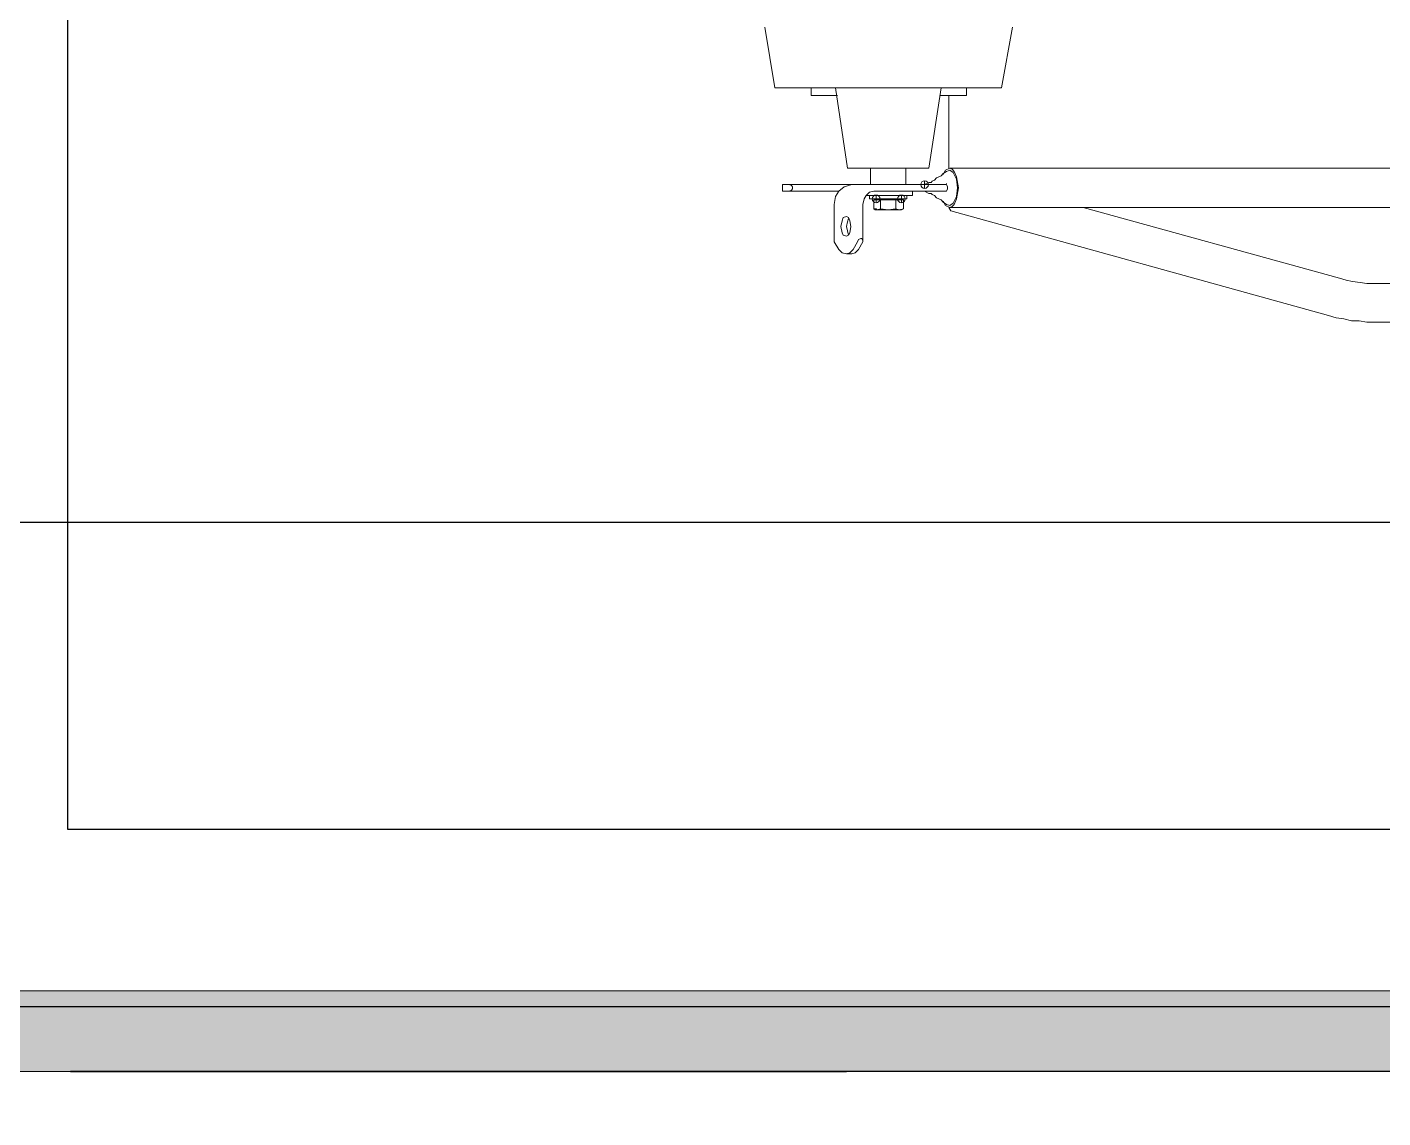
# Model space of a CAD drawing. Extents: x 758840 to 1108724, y -102573 to 143521.
# Drawn here: x 804359 to 805198, y 70464 to 71139 of the extents above; entities that cross this region are included whole.
import ezdxf
from ezdxf.xclip import XClip

# ---------------------------------------------------------------- set-up
doc = ezdxf.new("R2010")
doc.units = 0
doc.header["$LTSCALE"] = 1000
doc.header["$MEASUREMENT"] = 0
for name, color, linetype in [('02电气-设备', 255, 'Continuous'), ('02电气-设备基础', 252, 'Continuous'), ('PDF_0', 7, 'Continuous'), ('钢盖板', 6, 'Continuous')]:
    doc.layers.add(name, color=color, linetype=linetype)

# ---------------------------------------------------------------- blocks, each defined once
blk = doc.blocks.new('2500KVA 变压器')
at = {"lineweight": -3}
blk.add_lwpolyline([(0, 0), (2400, 0), (2400, 1500), (0, 1500)], close=True, dxfattribs=at)
at = {"layer": 'PDF_0', "lineweight": 15}
for points in [[(848.86, 1186.3), (1591.47, 1186.3), (1596.24, 1186.3), (1601, 1185.62), (1605.77, 1185.62), (1610.53, 1184.25), (1615.3, 1183.57), (1620.06, 1182.21)], [(1620.06, 1182.21), (1853.53, 1117.55)], [(1591.47, 1162.47), (848.86, 1162.47)], [(1613.26, 1159.07), (1609.17, 1160.43), (1605.09, 1161.11), (1600.32, 1161.79), (1596.24, 1162.47), (1591.47, 1162.47)], [(1771.85, 1115.51), (1613.26, 1159.07)], [(1907.99, 1136.61), (1910.71, 1141.37), (1912.75, 1143.41), (1914.79, 1144.1)], [(1911.39, 1136.61), (1914.11, 1141.37), (1916.16, 1143.41), (1918.2, 1144.1)], [(1914.79, 1144.1), (1918.2, 1144.1)], [(1918.2, 1144.1), (1920.92, 1143.41), (1922.96, 1141.37), (1925.69, 1136.61), (1925.69, 1135.93)], [(1907.99, 1135.93), (1907.99, 1136.61)], [(1907.99, 1135.93), (1907.99, 1113.46)], [(1908.67, 1134.57), (1907.99, 1135.93)], [(1909.35, 1134.57), (1908.67, 1134.57)], [(1911.39, 1136.61), (1910.71, 1135.25), (1909.35, 1134.57)], [(1918.2, 1133.2), (1916.84, 1132.52), (1916.16, 1131.16), (1915.48, 1127.08)], [(1918.2, 1127.08), (1917.52, 1129.8), (1916.84, 1132.52)], [(1918.2, 1120.95), (1920.24, 1121.63), (1920.92, 1123.67), (1921.6, 1127.08), (1920.92, 1131.16), (1920.24, 1132.52), (1918.2, 1133.2)], [(1925.69, 1135.93), (1925.69, 1113.46)], [(1915.48, 1127.08), (1916.16, 1123.67), (1916.84, 1121.63), (1918.2, 1120.95)], [(1916.84, 1122.31), (1917.52, 1124.36), (1918.2, 1127.08)], [(1257.26, 1115.51), (1854.21, 1115.51)], [(1854.21, 1091), (1852.85, 1091.68), (1851.49, 1093.04), (1850.13, 1096.45), (1848.77, 1103.25), (1850.13, 1110.06), (1851.49, 1113.46), (1852.85, 1114.83), (1854.21, 1115.51)], [(1853.53, 1117.55), (1854.9, 1115.51)], [(1854.21, 1115.51), (1856.94, 1114.15), (1858.3, 1111.42)], [(1882.8, 1116.19), (1884.16, 1116.87)], [(1887.57, 1116.19), (1885.53, 1116.87), (1882.8, 1116.19)], [(1882.8, 1110.74), (1882.8, 1116.19)], [(1900.5, 1116.87), (1884.16, 1116.87)], [(1899.14, 1116.87), (1897.1, 1116.19), (1892.33, 1116.87), (1887.57, 1116.19)], [(1887.57, 1110.74), (1887.57, 1116.19)], [(1897.1, 1110.74), (1897.1, 1116.19)], [(1901.18, 1116.19), (1899.82, 1116.19), (1899.14, 1116.87)], [(1901.18, 1116.19), (1900.5, 1116.87)], [(1901.18, 1110.74), (1901.18, 1116.19)], [(1850.13, 1108.7), (1849.45, 1103.25), (1850.13, 1097.81)], [(1856.26, 1113.46), (1854.21, 1114.15), (1852.17, 1112.78), (1850.13, 1108.7)], [(1856.26, 1113.46), (1858.3, 1112.1), (1859.66, 1110.74), (1861.02, 1110.06), (1862.38, 1109.38), (1863.74, 1108.02), (1865.11, 1107.34), (1865.79, 1106.66), (1867.15, 1106.66)], [(1877.36, 1108.02), (1905.95, 1108.02)], [(1877.36, 1108.02), (1877.36, 1105.3)], [(1880.76, 1110.06), (1903.9, 1110.06)], [(1880.76, 1108.02), (1880.76, 1110.06)], [(1901.18, 1110.74), (1882.8, 1110.74)], [(1901.18, 1105.3), (1903.9, 1105.98), (1905.95, 1108.02), (1907.31, 1110.06), (1907.99, 1113.46)], [(1903.9, 1108.02), (1903.9, 1110.06)], [(1914.79, 1101.21), (1919.56, 1102.57), (1922.96, 1105.3), (1925, 1108.7), (1925.69, 1113.46)], [(1856.26, 1105.3), (1855.58, 1103.94)], [(1855.58, 1102.57), (1855.58, 1103.94)], [(1856.26, 1101.21), (1855.58, 1102.57)], [(1856.26, 1105.3), (1901.18, 1105.3)], [(1856.26, 1101.21), (1957.68, 1101.21)], [(1856.26, 1093.04), (1858.3, 1094.41), (1859.66, 1095.77), (1861.02, 1096.45), (1862.38, 1097.13), (1863.74, 1098.49), (1865.11, 1099.17), (1865.79, 1099.85), (1867.15, 1099.85), (1869.87, 1101.21)], [(1867.15, 1106.66), (1869.87, 1105.3), (1869.87, 1105.3)], [(1869.87, 1105.3), (1870.55, 1105.3)], [(1870.55, 1101.21), (1869.87, 1101.21)], [(1881.44, 1091), (1881.44, 1101.21)], [(1903.22, 1091), (1903.22, 1101.21)], [(1957.68, 1105.3), (1922.96, 1105.3)], [(1951.55, 1103.94), (1952.23, 1104.62), (1953.59, 1105.3)], [(1951.55, 1102.57), (1951.55, 1103.94)], [(1953.59, 1101.21), (1952.23, 1101.89), (1951.55, 1102.57)], [(1957.68, 1101.21), (1957.68, 1105.3)], [(1257.26, 1091), (1854.21, 1091)], [(1850.13, 1097.81), (1852.17, 1093.73), (1854.21, 1092.36), (1856.26, 1093.04)], [(1858.3, 1095.09), (1856.94, 1092.36), (1854.21, 1091)], [(1854.9, 1046.08), (1854.9, 1091)], [(1859.66, 1041.31), (1867.15, 1091)], [(1867.15, 1091), (1917.52, 1091)], [(1925, 1041.31), (1917.52, 1091)], [(1822.22, 1041.31), (1815.42, 1003.88)], [(1962.44, 1041.31), (1822.22, 1041.31)], [(1844, 1046.08), (1860.34, 1046.08)], [(1844, 1046.08), (1844, 1041.31)], [(1923.64, 1046.08), (1939.98, 1046.08)], [(1939.98, 1046.08), (1939.98, 1041.31)], [(1968.57, 1003.88), (1962.44, 1041.31)]]:
    blk.add_lwpolyline(points, dxfattribs=at)
for points in [[(1884.16, 1107.68), (1884.16, 1112.44), (1884.16, 1112.44)], [(1899.82, 1107.68), (1899.82, 1112.44), (1899.82, 1112.44)], [(1869.87, 1098.83), (1869.87, 1103.59), (1869.87, 1103.59)]]:
    blk.add_lwpolyline(points, close=True, dxfattribs=at)
for points in [[(1884.16, 1112.44), (1882.85, 1112.44), (1881.78, 1111.37), (1881.78, 1110.06), (1881.78, 1108.75), (1882.85, 1107.68), (1884.16, 1107.68), (1885.47, 1107.68), (1886.55, 1108.75), (1886.55, 1110.06), (1886.55, 1111.37), (1885.47, 1112.44), (1884.16, 1112.44)], [(1899.82, 1112.44), (1898.51, 1112.44), (1897.44, 1111.37), (1897.44, 1110.06), (1897.44, 1108.75), (1898.51, 1107.68), (1899.82, 1107.68), (1901.13, 1107.68), (1902.2, 1108.75), (1902.2, 1110.06), (1902.2, 1111.37), (1901.13, 1112.44), (1899.82, 1112.44)], [(1869.87, 1103.59), (1868.56, 1103.59), (1867.49, 1102.52), (1867.49, 1101.21), (1867.49, 1099.9), (1868.56, 1098.83), (1869.87, 1098.83), (1871.18, 1098.83), (1872.25, 1099.9), (1872.25, 1101.21), (1872.25, 1102.52), (1871.18, 1103.59), (1869.87, 1103.59)]]:
    blk.add_open_spline(points, degree=3, knots=[0, 0, 0, 0, 1, 1, 1, 2, 2, 2, 3, 3, 3, 4, 4, 4, 4], dxfattribs=at)
for points in [[(1856.39, 1105.27), (1856.46, 1105.29), (1856.53, 1105.3), (1856.6, 1105.3)], [(1856.6, 1100.53), (1856.53, 1100.53), (1856.46, 1100.54), (1856.39, 1100.55)]]:
    blk.add_open_spline(points, degree=3, dxfattribs=at)
for points in [[(1884.16, 1107.68), (1884.16, 1112.44), (1884.16, 1112.44)], [(1899.82, 1107.68), (1899.82, 1112.44), (1899.82, 1112.44)], [(1869.87, 1098.83), (1869.87, 1103.59), (1869.87, 1103.59)]]:
    blk.add_solid(points, dxfattribs=at)
blk = doc.blocks.new('BD4-PAL0101-LVPM-01')
at = {"ltscale": 5}
h = blk.add_hatch(dxfattribs=at)
h.set_pattern_fill('隔热材料01', color=8, scale=80, angle=45)
h.set_pattern_definition([(315, (1.005, 48.483), (28.28427125, 28.28427125), [4.0142, -35.9858]), (315, (-20.185, 27.293), (28.28427125, 28.28427125), [4.0142, -35.9858]), (135, (13.44, 22.53), (-28.28427125, -28.28427125), [4.0142, -35.9858]), (135, (5.767, 14.858), (-28.28427125, -28.28427125), [4.0142, -35.9858]), (225, (28.298, 28.298), (28.28427125, -28.28427125), [40.0194, 0.0194]), (180, (18.983, 21.822), (-28.2842, 28.2842), [3.4144, -53.1542]), (161.56505, (43.853, 50.106), (-28.284169758, 28.28429741), [2.244, -87.1988]), (161.56505, (15.569, 21.822), (-28.284169758, 28.28429741), [2.244, -87.1988]), (198.43495, (51.525, 51.525), (-28.28429741, 28.28416976), [4.488, -84.9548]), (198.43495, (23.24, 23.24), (-28.28429741, 28.28416976), [4.488, -84.9548]), (108.43495, (38.886, 53.654), (-28.28429741, 28.284169758), [21.3712, -68.0716]), (108.43495, (10.602, 25.37), (-28.28429741, 28.284169758), [21.3712, -68.0716]), (161.56505, (29.29, 76.767), (-28.284169758, 28.28429741), [2.244, -87.1988]), (161.56505, (1.005, 48.483), (-28.284169758, 28.28429741), [2.244, -87.1988]), (180, (-1.124, 49.192), (-28.2842, 28.2842), [3.4144, -53.1542]), (198.43495, (23.746, 77.476), (-28.28429741, 28.28416976), [4.488, -84.9548]), (198.43495, (-4.538, 49.192), (-28.28429741, 28.28416976), [4.488, -84.9548]), (90, (-20.894, 29.422), (-28.2842, 28.2842), [3.4144, -53.1542]), (108.43495, (8.1, 55.577), (-28.28429741, 28.284169758), [2.244, -87.1988]), (108.43495, (-20.185, 27.293), (-28.28429741, 28.284169758), [2.244, -87.1988]), (71.56505, (7.39, 61.12), (-28.28416976, 28.28429741), [4.488, -84.9548]), (71.56505, (-20.894, 32.836), (-28.28416976, 28.28429741), [4.488, -84.9548]), (161.56505, (31.212, 45.98), (-28.284169758, 28.28429741), [21.3712, -68.0716]), (161.56505, (2.928, 17.696), (-28.284169758, 28.28429741), [21.3712, -68.0716]), (90, (6.476, 9.315), (-28.2842, 28.2842), [3.4144, -53.1542]), (108.43495, (34.76, 41.013), (-28.28429741, 28.284169758), [2.244, -87.1988]), (108.43495, (6.476, 12.729), (-28.28429741, 28.284169758), [2.244, -87.1988]), (71.56505, (33.34, 33.34), (-28.28416976, 28.28429741), [4.488, -84.9548]), (71.56505, (5.057, 5.057), (-28.28416976, 28.28429741), [4.488, -84.9548])])
h.paths.add_polyline_path([(8309454.06, -4138801.12), (8308888.56, -4138801.12), (8308888.56, -4138851.12), (8309454.06, -4138851.12)])
h.paths.add_polyline_path([(8308883.56, -4138801.12), (8308318.06, -4138801.12), (8308318.06, -4138851.12), (8308883.56, -4138851.12)])
h.paths.add_polyline_path([(8310456.56, -4138851.12), (8309564.06, -4138851.12), (8309564.06, -4138801.12), (8310456.56, -4138801.12)])
h.paths.add_polyline_path([(8311354.06, -4138851.12), (8310461.56, -4138851.12), (8310461.56, -4138801.12), (8311354.06, -4138801.12)])
h.paths.add_polyline_path([(8311464.06, -4138801.11), (8312356.56, -4138801.11), (8312356.56, -4138851.11), (8311464.06, -4138851.11)])
h.paths.add_polyline_path([(8312361.56, -4138851.11), (8312361.56, -4138801.11), (8313254.06, -4138801.11), (8313254.06, -4138851.11)])
h.paths.add_polyline_path([(8314456.56, -4138851.1), (8313364.06, -4138851.1), (8313364.06, -4138801.1), (8314456.56, -4138801.1)])
h.paths.add_polyline_path([(8314461.56, -4138851.1), (8314461.56, -4138801.1), (8315554.06, -4138801.1), (8315554.06, -4138851.1)])
h.paths.add_polyline_path([(8316861.56, -4138851.09), (8315664.06, -4138851.09), (8315664.06, -4138801.09), (8316861.56, -4138801.09)])
h.paths.add_polyline_path([(8316866.56, -4138851.09), (8316866.56, -4138801.09), (8318064.06, -4138801.09), (8318064.06, -4138851.09)])
h.paths.add_polyline_path([(8319466.56, -4138851.1), (8318174.06, -4138851.1), (8318174.06, -4138801.1), (8319466.56, -4138801.1)])
h.paths.add_polyline_path([(8319471.56, -4138851.1), (8319471.56, -4138801.1), (8320764.06, -4138801.1), (8320764.06, -4138851.1)])
h.paths.add_polyline_path([(8320874.06, -4138851.09), (8321714.06, -4138851.09), (8321714.06, -4138801.09), (8320874.06, -4138801.09)])
at = {"linetype": 'ByBlock', "lineweight": 15}
for p, q in [((8318174.06, -4138801.1), (8319466.56, -4138801.1)), ((8319466.56, -4138851.1), (8318174.06, -4138851.1))]:
    blk.add_line(p, q, dxfattribs=at)
blk.add_line((8319340.86, -4138851.1), (8318360.86, -4138851.1))
at = {"layer": '02电气-设备', "color": 5, "ltscale": 5, "rotation": 180}
blk.add_blockref('2500KVA 变压器', (8320759.06, -4137201.09), dxfattribs=at)
mesh = blk.add_polymesh((2, 7))
for k, corner in enumerate([(8318840.86, -4138851.1), (8318800.86, -4138851.1), (8318700.86, -4138851.1), (8318600.86, -4138851.1), (8318500.86, -4138851.1), (8318400.86, -4138851.1), (8318360.86, -4138851.1), (8318840.86, -4138851.1, 200), (8318800.86, -4138851.1, 200), (8318700.86, -4138851.1, 200), (8318600.86, -4138851.1, 200), (8318500.86, -4138851.1, 200), (8318400.86, -4138851.1, 200), (8318360.86, -4138851.1, 200)]):
    mesh.set_mesh_vertex(divmod(k, 7), corner)
blk = doc.blocks.new('A$C675A25EF')
at = {"layer": '钢盖板'}
h = blk.add_hatch(dxfattribs=at)
h.set_pattern_fill('ANSI31', color=8, scale=500)
h.set_pattern_definition([(45, (0, 0), (-561.266, 561.266), [])])
edge = h.paths.add_edge_path()
edge.add_line((17031.33, -23542.03), (-335.1, -23542.03))
edge.add_line((-335.1, -23542.03), (-335.1, -32435.91))
edge.add_line((-335.1, -32435.91), (364.9, -32435.91))
edge.add_line((364.9, -32435.91), (364.9, -24242.03))
edge.add_line((364.9, -24242.03), (17031.33, -24242.03))

msp = doc.modelspace()

# ---------------------------------------------------------------- linework, layer by layer
at = {"layer": '02电气-设备基础'}
msp.add_lwpolyline([(826754.74, 70532.54), (792096.74, 70532.54), (792096.74, 70832.54), (826754.74, 70832.54)], close=True, dxfattribs=at)

# ---------------------------------------------------------------- block references
at = {"layer": '02电气-设备'}
msp.add_blockref('BD4-PAL0101-LVPM-01', (-7513975.04, 4209343.63), dxfattribs=at)
at = {"layer": '钢盖板', "color": 8}
ref = msp.add_blockref('A$C675A25EF', (789811.69, 45785.61), dxfattribs=dict(at, xscale=-1, rotation=180))
XClip(ref).set_block_clipping_path([(-928.670863559, -70942.9526504109), (122721.3291515426, 2298.0898296545)])

doc.saveas('drawing.dxf')
